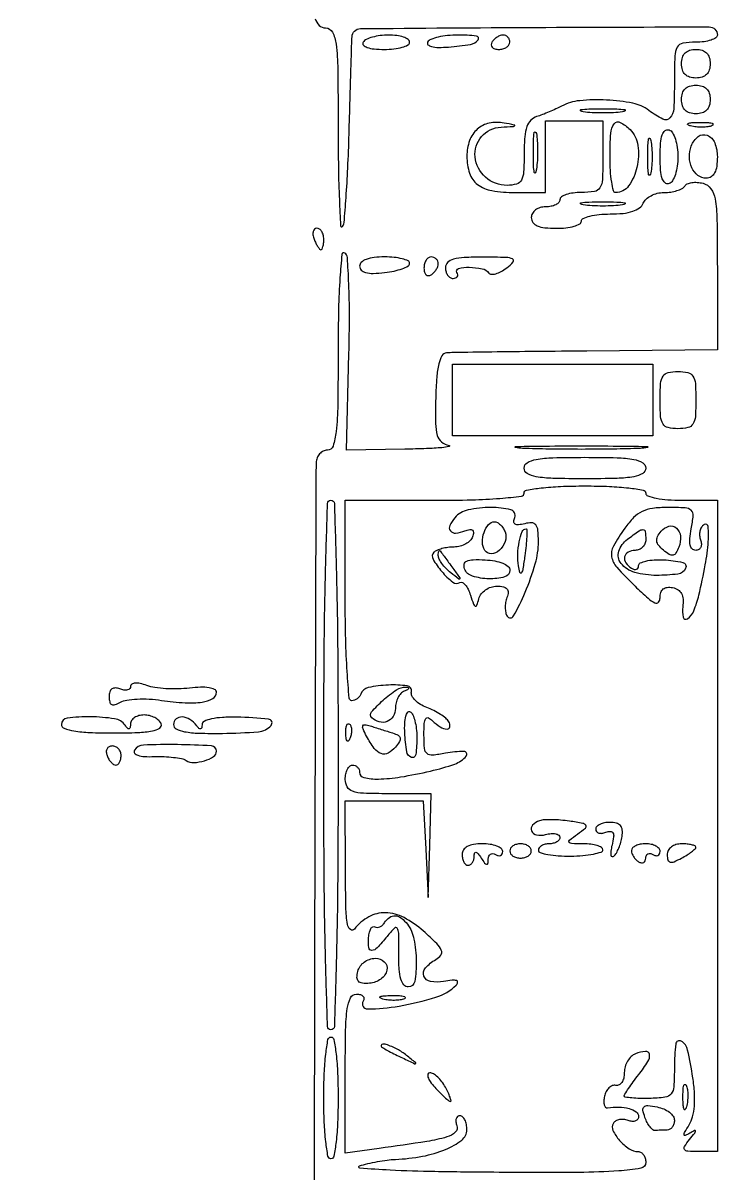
# Model space of a CAD drawing. Extents: x 23 to 255, y 40 to 184.
# Drawn here: x 208.79 to 217.02, y 123.17 to 136.77 of the extents above; entities that cross this region are included whole.
import ezdxf

# ---------------------------------------------------------------- set-up
doc = ezdxf.new("R2010")
doc.units = 0
doc.header["$MEASUREMENT"] = 0

msp = doc.modelspace()

# ---------------------------------------------------------------- linework, layer by layer
for points in [[(207.919475, 175.632891, 0.000007), (191.762556, 175.634099, 0.00002), (173.0434, 175.634494, 0.000013), (151.49745, 175.633531)], [(212.245354, 136.822307, 0.145518), (212.290899, 136.74383, 0.191328), (212.36715, 136.713565, -0.282619), (212.447886, 136.663994, -0.086813), (212.491438, 136.521235, -0.027963), (212.51126, 136.225831, -0.002772), (212.5152, 135.5151, 0.003916), (212.518773, 135.058913, 0.006961), (212.529887, 134.683346, 0.00275), (212.545044, 134.37431, 0.648645), (212.565198, 134.366598, 0.177379), (212.586048, 134.41155, 0.002595), (212.609234, 134.708218, 0.006734), (212.629899, 135.056071, 0.004349), (212.644896, 135.459348, -0.000168), (212.656632, 135.866548, -0.000243), (212.667312, 136.226856, -0.000125), (212.676594, 136.53238, -0.003924), (212.679498, 136.60785, -0.398019), (212.780391, 136.705074, -0.001098), (214.841596, 136.719691, -0.001097), (216.902688, 136.725263, -0.414363), (216.999, 136.629, -0.254951), (216.981271, 136.596491, -0.06271), (216.924446, 136.569251, -0.048861), (216.842427, 136.550556, -0.031626), (216.7452, 136.5444, 0.041432), (216.590209, 136.531535, 0.230406), (216.524086, 136.484475, 0.11737), (216.496251, 136.382179, 0.008002), (216.4914, 136.0791, -0.012854), (216.483134, 135.757616, -0.169537), (216.438901, 135.649175, -0.343702), (216.356049, 135.633626, -0.042768), (216.19032, 135.738009, 0.11425), (216.000297, 135.822879, 0.03577), (215.68871, 135.860773, 0.036159), (215.371396, 135.853546, 0.099149), (215.157802, 135.789176, -0.014122), (215.09081, 135.755807, -0.0088), (215.010563, 135.720329, -0.008828), (214.93014, 135.688111, -0.015807), (214.86285, 135.664931, 0.127359), (214.792341, 135.621361, 0.108362), (214.746646, 135.546506, 0.064597), (214.721864, 135.426212, 0.01854), (214.7148, 135.235755, -0.01275), (214.709061, 135.010732, -0.108473), (214.682553, 134.91386, -0.207791), (214.624838, 134.867393, -0.067124), (214.513659, 134.8524, -0.182269), (214.25835, 134.948668, -0.188468), (214.134624, 135.188032, -0.208875), (214.211189, 135.429278, -0.203184), (214.441462, 135.540721, 0.001594), (214.587227, 135.548456, 0.223234), (214.602106, 135.556497, 0.548833), (214.598545, 135.565736, 0.002552), (214.477493, 135.589515, 0.098819), (214.302413, 135.58809, 0.131602), (214.16096, 135.516799, 0.125686), (214.069767, 135.381246, 0.085744), (214.038, 135.197361, 0.078706), (214.070042, 134.995069, 0.153212), (214.163851, 134.863175, 0.121752), (214.33386, 134.790052, 0.040993), (214.60482, 134.7678), (214.9686, 134.7678), (214.9686, 135.1908), (214.9686, 135.6138), (215.307, 135.6138), (215.6454, 135.6138), (215.6454, 135.1908, -0.009722), (215.640136, 134.920081, -0.126045), (215.61156, 134.8242, -0.222479), (215.545508, 134.77973, -0.0387), (215.3916, 134.7678, 0.031626), (215.294373, 134.761644, 0.048861), (215.212354, 134.742949, 0.06271), (215.155529, 134.715709, 0.254951), (215.1378, 134.6832, -0.191087), (215.124985, 134.650893, -0.088204), (215.088098, 134.623451, -0.068025), (215.033354, 134.604834, -0.048028), (214.9686, 134.5986, 0.072314), (214.903508, 134.589136, 0.08892), (214.84875, 134.561587, 0.10214), (214.812361, 134.520409, 0.130775), (214.7994, 134.4717, 0.164293), (214.818526, 134.415065, 0.129352), (214.8699, 134.375014, 0.075863), (214.959799, 134.351728, 0.025511), (215.0955, 134.3448, 0.027026), (215.208958, 134.350937, 0.042582), (215.304621, 134.369651, 0.052312), (215.371965, 134.39677, 0.277684), (215.3916, 134.4294, -0.296883), (215.412931, 134.462158, -0.043345), (215.491785, 134.489149, -0.037396), (215.601949, 134.507876, -0.023412), (215.732655, 134.514, 0.02532), (215.88457, 134.521698, 0.053428), (215.999896, 134.546039, 0.074685), (216.079506, 134.585865, 0.148946), (216.122406, 134.6409, -0.117307), (216.155623, 134.689457, -0.065417), (216.214801, 134.730523, -0.059626), (216.289426, 134.758348, -0.059514), (216.368558, 134.7678, 0.035724), (216.447615, 134.773456, 0.040172), (216.521929, 134.790318, 0.044055), (216.581626, 134.814961, 0.135236), (216.613391, 134.844458, -0.15438), (216.643791, 134.870634, -0.064046), (216.696529, 134.885606, -0.054994), (216.761677, 134.888137, -0.046215), (216.829884, 134.876891, -0.174543), (216.922768, 134.813157, -0.114867), (216.973165, 134.692302, -0.037982), (216.994766, 134.454044, -0.003622), (216.999, 133.869633), (216.999, 132.9066), (215.45505, 132.893714, 0.000474), (214.855071, 132.888138, 0.000709), (214.330898, 132.882027, 0.000288), (213.881433, 132.875891, 0.015575), (213.796251, 132.872023, 0.249081), (213.742599, 132.83803, 0.071242), (213.705267, 132.743347, 0.040645), (213.680913, 132.584457, 0.011975), (213.669351, 132.338068, 0.008781), (213.667732, 132.037312, 0.065563), (213.688055, 131.896286, 0.154881), (213.737586, 131.820912, 0.121774), (213.8265, 131.779081, -0.804858), (213.826748, 131.76532, -0.036697), (213.742987, 131.751798, -0.012588), (213.559036, 131.740467, -0.004919), (213.304602, 131.733721), (212.613504, 131.7222), (212.642985, 132.862995, 0.006232), (212.649003, 133.313018, 0.010553), (212.641391, 133.689862, 0.005215), (212.625344, 133.999783, 0.243408), (212.593833, 134.052388, 0.554538), (212.560121, 134.035724, 0.007567), (212.536884, 133.759593, 0.011863), (212.520345, 133.393082, 0.005343), (212.5152, 132.911593, -0.003338), (212.510848, 132.259732, -0.023239), (212.491793, 131.941582, -0.051341), (212.455699, 131.771307, -0.325662), (212.3883, 131.7222, 0.114548), (212.339451, 131.71086, 0.096401), (212.29702, 131.67871, 0.089826), (212.267514, 131.630693, 0.083634), (212.25576, 131.57415, 0.008681), (212.253313, 131.456012, 0.000018), (212.247221, 129.618172, 0.000126), (212.240963, 127.550316, 0.000078), (212.23461, 125.1234), (212.2191, 118.8207)]]:
    msp.add_lwpolyline(points, format="xyb")
for points in [[(212.8113, 136.5444, 0.336396), (212.814519, 136.51077, 0.125298), (212.85684, 136.48322, 0.059005), (212.94105, 136.465281, 0.023007), (213.060107, 136.4598, 0.02657), (213.175481, 136.465935, 0.04194), (213.272754, 136.484651, 0.051215), (213.34136, 136.511756, 0.280045), (213.3612, 136.5444, 0.251914), (213.343719, 136.576895, 0.064068), (213.288113, 136.604149, 0.049716), (213.207703, 136.622841, 0.032276), (213.112393, 136.629, 0.031397), (213.013315, 136.622772, 0.037109), (212.921314, 136.604149, 0.040338), (212.84803, 136.57702, 0.146547)], [(213.573809, 136.546194, 0.354113), (213.577761, 136.515264, 0.133527), (213.618854, 136.492945, 0.057477), (213.702114, 136.483139, 0.021082), (213.820676, 136.487854, 0.017669), (214.080393, 136.518443, 0.19189), (214.169559, 136.570896, 0.588051), (214.149656, 136.617541, 0.026088), (213.930193, 136.629, 0.025158), (213.80959, 136.622928, 0.031933), (213.699607, 136.604676, 0.0334), (213.612697, 136.57826, 0.165326)], [(214.3341, 136.5444, 0.139169), (214.324968, 136.512282, 0.191142), (214.335917, 136.484651, 0.138808), (214.367039, 136.465998, 0.066118), (214.413707, 136.4598, 0.062283), (214.464138, 136.466106, 0.080552), (214.506856, 136.484651, 0.097988), (214.535446, 136.512135, 0.153634), (214.5456, 136.5444, 0.092995), (214.539541, 136.576695, 0.096318), (214.522215, 136.604149, 0.099231), (214.496367, 136.622523, 0.105429), (214.465993, 136.629, 0.089642), (214.431681, 136.622799, 0.053229), (214.394411, 136.604149, 0.051032), (214.360005, 136.576761, 0.06081)], [(216.9144, 136.2906, -0.072254), (216.903669, 136.216731, -0.124864), (216.8721, 136.1637, -0.124864), (216.819069, 136.132131, -0.072254), (216.7452, 136.1214, -0.072254), (216.671331, 136.132131, -0.124864), (216.6183, 136.1637, -0.124864), (216.586731, 136.216731, -0.072254), (216.576, 136.2906, -0.072254), (216.586731, 136.364469, -0.124864), (216.6183, 136.4175, -0.124864), (216.671331, 136.449069, -0.072254), (216.7452, 136.4598, -0.072254), (216.819069, 136.449069, -0.124864), (216.8721, 136.4175, -0.124864), (216.903669, 136.364469, -0.072254)], [(216.9144, 135.8676, -0.072254), (216.903669, 135.793731, -0.124864), (216.8721, 135.7407, -0.124864), (216.819069, 135.709131, -0.072254), (216.7452, 135.6984, -0.072254), (216.671331, 135.709131, -0.124864), (216.6183, 135.7407, -0.124864), (216.586731, 135.793731, -0.072254), (216.576, 135.8676, -0.072254), (216.586731, 135.941469, -0.124864), (216.6183, 135.9945, -0.124864), (216.671331, 136.026069, -0.072254), (216.7452, 136.0368, -0.072254), (216.819069, 136.026069, -0.124864), (216.8721, 135.9945, -0.124864), (216.903669, 135.941469, -0.072254)], [(215.87805, 135.722405, -0.023547), (215.772112, 135.711427, -0.014044), (215.6454, 135.707867, -0.014044), (215.518688, 135.711427, -0.023547), (215.41275, 135.722405, -0.124239), (215.38209, 135.735279, -0.664672), (215.385123, 135.747296, -0.03126), (215.478686, 135.755536, -0.006336), (215.6454, 135.757648, -0.006336), (215.812114, 135.755536, -0.03126), (215.905677, 135.747296, -0.664672), (215.90871, 135.735279, -0.124239)], [(215.96688, 135.51228, -0.164133), (216.059823, 135.324702, -0.089776), (216.048306, 135.065498, -0.099131), (215.95019, 134.846433, -0.242621), (215.79768, 134.7678, -0.343937), (215.771103, 134.788534, -0.021776), (215.749881, 134.892056, -0.024631), (215.734879, 135.028639, -0.015039), (215.73, 135.1908, -0.016002), (215.738875, 135.468021, -0.143733), (215.780073, 135.581056, -0.372269), (215.852011, 135.597371, -0.074052)], [(216.5337, 135.1908, -0.035123), (216.525926, 135.080264, -0.045361), (216.502636, 134.981283, -0.052495), (216.468635, 134.906484, -0.181326), (216.42795, 134.87355, -0.257896), (216.381406, 134.882166, -0.14123), (216.34758, 134.93136, -0.063026), (216.32779, 135.031103, -0.017497), (216.3222, 135.1908, -0.017497), (216.32779, 135.350497, -0.063026), (216.34758, 135.45024, -0.14123), (216.381406, 135.499434, -0.257896), (216.42795, 135.50805, -0.181326), (216.468635, 135.475116, -0.052495), (216.502636, 135.400317, -0.045361), (216.525926, 135.301336, -0.035123)], [(216.93716, 135.558308, -0.06278), (216.886574, 135.544901, -0.030339), (216.819649, 135.540006, -0.029507), (216.748299, 135.543337, -0.037336), (216.68336, 135.555173, -0.087174), (216.650732, 135.570091, -0.597527), (216.652216, 135.583637, -0.080377), (216.69713, 135.593872, -0.012823), (216.7875, 135.597307, -0.014395), (216.878878, 135.595805, -0.052471), (216.936155, 135.587144, -0.333666), (216.947056, 135.573435, -0.31318)], [(214.860107, 135.043913, -0.075924), (214.846893, 135.001442, -0.720633), (214.834798, 135.003039, -0.040183), (214.826073, 135.081811, -0.006817), (214.823597, 135.2331, -0.00738), (214.825426, 135.385133, -0.030832), (214.833506, 135.47627, -0.49082), (214.845861, 135.483151, -0.248898), (214.858953, 135.466913, -0.031163), (214.870462, 135.377725, -0.015827), (214.874352, 135.264617, -0.015659), (214.870996, 135.147247, -0.022548)], [(216.212705, 135.00045, -0.142433), (216.199275, 134.974222, -0.611425), (216.186812, 134.977846, -0.039503), (216.178247, 135.054468, -0.008087), (216.176042, 135.1908, -0.008087), (216.178247, 135.327132, -0.039503), (216.186812, 135.403754, -0.611425), (216.199275, 135.407378, -0.142433), (216.212705, 135.38115, -0.029693), (216.224119, 135.29446, -0.017887), (216.227829, 135.1908, -0.017887), (216.224119, 135.08714, -0.029693)], [(216.999, 135.1908, -0.033318), (216.991459, 135.077758, -0.084893), (216.967054, 134.999583, -0.13052), (216.926018, 134.953872, -0.14594), (216.869445, 134.937, -0.162513), (216.770126, 134.970157, -0.122729), (216.697131, 135.060029, -0.105627), (216.667959, 135.18608, -0.096135), (216.691194, 135.3177, -0.134888), (216.773745, 135.429842, -0.271144), (216.878925, 135.444505, -0.20314), (216.967655, 135.354619, -0.094808)], [(215.87805, 134.622605, -0.023547), (215.772112, 134.611627, -0.014044), (215.6454, 134.608067, -0.014044), (215.518688, 134.611627, -0.023547), (215.41275, 134.622605, -0.124239), (215.38209, 134.635479, -0.664672), (215.385123, 134.647496, -0.03126), (215.478686, 134.655736, -0.006336), (215.6454, 134.657848, -0.006336), (215.812114, 134.655736, -0.03126), (215.905677, 134.647496, -0.664672), (215.90871, 134.635479, -0.124239)], [(212.230806, 134.2179, 0.02136), (212.251882, 134.169292, 0.030395), (212.274965, 134.128277, 0.030693), (212.296989, 134.09837, 0.222225), (212.312751, 134.091, 0.289661), (212.325605, 134.099129, 0.046727), (212.336233, 134.128277, 0.039339), (212.343591, 134.16927, 0.024748), (212.346, 134.2179, 0.062722), (212.339889, 134.266421, 0.08088), (212.321929, 134.307523, 0.098158), (212.295307, 134.335029, 0.152681), (212.264055, 134.3448, 0.184534), (212.236934, 134.334438, 0.147206), (212.220486, 134.307523, 0.100118), (212.218158, 134.266491, 0.055937)], [(212.769, 133.896488, 0.203909), (212.788664, 133.850275, 0.12998), (212.840476, 133.821452, 0.069314), (212.930471, 133.811443, 0.022147), (213.0651, 133.821143, 0.023639), (213.178551, 133.839858, 0.036185), (213.274221, 133.86769, 0.040335), (213.342966, 133.899723, 0.269801), (213.3612, 133.931056, 0.293555), (213.34247, 133.960209, 0.044904), (213.274221, 133.984268, 0.038291), (213.178574, 134.000944, 0.024025), (213.0651, 134.0064, 0.027724), (212.940025, 133.99946, 0.061218), (212.847127, 133.977399, 0.095031), (212.789409, 133.942414, 0.212195)], [(213.5304, 133.874507, 0.066118), (213.536598, 133.827839, 0.138808), (213.555251, 133.796717, 0.191142), (213.582882, 133.785768, 0.139169), (213.615, 133.7949, 0.06081), (213.647361, 133.820805, 0.051032), (213.674749, 133.855211, 0.053229), (213.693399, 133.892481, 0.089642), (213.6996, 133.926793, 0.105429), (213.693123, 133.957167, 0.099231), (213.674749, 133.983015, 0.096318), (213.647295, 134.000341, 0.092995), (213.615, 134.0064, 0.153634), (213.582735, 133.996246, 0.097988), (213.555251, 133.967656, 0.080552), (213.536706, 133.924938, 0.062283)], [(213.7842, 133.8795, 0.06887), (213.790913, 133.830997, 0.085131), (213.810518, 133.789877, 0.099915), (213.839628, 133.762382, 0.140337), (213.873793, 133.7526, 0.084241), (213.90477, 133.757856, 0.163004), (213.924411, 133.773079, 0.181082), (213.929721, 133.795757, 0.106729), (213.920299, 133.822315, -0.504658), (213.939205, 133.869491, -0.067986), (214.064058, 133.884436, -0.048116), (214.217075, 133.867105, -0.182312), (214.296789, 133.816056, 0.233875), (214.326831, 133.800767, 0.072886), (214.378424, 133.807734, 0.055423), (214.441946, 133.83388, 0.036604), (214.508289, 133.876816, 0.046152), (214.585551, 133.947334, 0.509214), (214.578363, 133.982216, 0.100804), (214.502153, 133.999631, 0.004418), (214.22835, 134.003709, 0.012876), (214.007301, 133.999356, 0.056873), (213.878927, 133.978761, 0.122379), (213.810024, 133.939654, 0.205578)], [(216.7452, 132.3144, -0.016149), (216.738855, 132.117997, -0.124134), (216.710831, 132.03099, -0.201266), (216.651156, 131.988839, -0.05449), (216.5337, 131.976, -0.05449), (216.416244, 131.988839, -0.201266), (216.356569, 132.03099, -0.124134), (216.328545, 132.117997, -0.016149), (216.3222, 132.3144, -0.016149), (216.328545, 132.510803, -0.124134), (216.356569, 132.59781, -0.201266), (216.416244, 132.639961, -0.05449), (216.5337, 132.6528, -0.05449), (216.651156, 132.639961, -0.201266), (216.710831, 132.59781, -0.124134), (216.738855, 132.510803, -0.016149)], [(216.08955, 131.743859, -0.006428), (215.771816, 131.734973, -0.003776), (215.3916, 131.732102, -0.003776), (215.011384, 131.734973, -0.006428), (214.69365, 131.743859, -0.041169), (214.609962, 131.754213, -0.883896), (214.610768, 131.763988, -0.008506), (214.891059, 131.770661, -0.001698), (215.3916, 131.77236, -0.001698), (215.892141, 131.770661, -0.008506), (216.172432, 131.763988, -0.883896), (216.173238, 131.754213, -0.041169)], [(216.153, 131.5107, -0.266366), (216.116521, 131.447083, -0.088943), (216.012, 131.408682, -0.037256), (215.812986, 131.388675, -0.00643), (215.4339, 131.3838, -0.00643), (215.054814, 131.388675, -0.037256), (214.8558, 131.408682, -0.088943), (214.751279, 131.447083, -0.266366), (214.7148, 131.5107, -0.266366), (214.751279, 131.574317, -0.088943), (214.8558, 131.612718, -0.037256), (215.054814, 131.632725, -0.00643), (215.4339, 131.6376, -0.00643), (215.812986, 131.632725, -0.037256), (216.012, 131.612718, -0.088943), (216.116521, 131.574317, -0.266366)], [(216.153, 131.2146, 0.322437), (216.176735, 131.181621, 0.031449), (216.277256, 131.154851, 0.03053), (216.41386, 131.136109, 0.01883), (216.576, 131.13), (216.999, 131.13), (216.999, 127.2807), (216.999, 123.4314), (216.777141, 123.4314, -0.013947), (216.6486, 123.434986, -0.223284), (216.611304, 123.455127, -0.315137), (216.610371, 123.491405, -0.024168), (216.671391, 123.57454, 0.005591), (216.731711, 123.650625, 0.152387), (216.74055, 123.674346, 0.579028), (216.730463, 123.680887, 0.016831), (216.675504, 123.650287, -0.024864), (216.619533, 123.620289, -0.519211), (216.605512, 123.628234, -0.15804), (216.611968, 123.657654, -0.007186), (216.666041, 123.747074, 0.078054), (216.706755, 123.842716, 0.042128), (216.727512, 123.969362, 0.035067), (216.728768, 124.123605, 0.021726), (216.709698, 124.303855, 0.018423), (216.648101, 124.631751, 0.208771), (216.571651, 124.735692, 0.53947), (216.507219, 124.703412, 0.029065), (216.491151, 124.430443, -0.013682), (216.484619, 124.197606, -0.155824), (216.452237, 124.112753, -0.197249), (216.379791, 124.072461, -0.024159), (216.195051, 124.059553, -0.011197), (216.081619, 124.05966, -0.018559), (215.986106, 124.06544, -0.013031), (215.911022, 124.07477, -0.371021), (215.8992, 124.088509, -0.142948), (215.905705, 124.110796, -0.006686), (215.949251, 124.177071, -0.010589), (216.004306, 124.254868, -0.007369), (216.069585, 124.340421, 0.024814), (216.178884, 124.494529, 0.18396), (216.196739, 124.581085, 0.399987), (216.150662, 124.616069, 0.063786), (216.029749, 124.586607, 0.101834), (215.979827, 124.554652, 0.06679), (215.937549, 124.500744, 0.063256), (215.908951, 124.434098, 0.069863), (215.8992, 124.364655, -0.057753), (215.89176, 124.300459, -0.089845), (215.869612, 124.249495, -0.121641), (215.83679, 124.219554, -0.177944), (215.798474, 124.21395, 0.147163), (215.757534, 124.210451, 0.098084), (215.717701, 124.184748, 0.082052), (215.685012, 124.140704, 0.065044), (215.664946, 124.08484, 0.041556), (215.657422, 124.028118, 0.078301), (215.662364, 123.982312, 0.12908), (215.67832, 123.954476, 0.246388), (215.702221, 123.946809, -0.047544), (215.835281, 123.957173, -0.063338), (215.95517, 123.939814, -0.083761), (216.039544, 123.900357, -0.246369), (216.0684, 123.845349, -0.154099), (216.058382, 123.813616, -0.15229), (216.031919, 123.793207, -0.114223), (215.991717, 123.788064, -0.066643), (215.944209, 123.799354, 0.067256), (215.892966, 123.811466, 0.072515), (215.841694, 123.809055, 0.081121), (215.798241, 123.793013, 0.126082), (215.769615, 123.765456, 0.25644), (215.765257, 123.680916, 0.06736), (215.842838, 123.5638, 0.064064), (215.955768, 123.464098, 0.149937), (216.062357, 123.4314, -0.138775), (216.096923, 123.421618, -0.100075), (216.126374, 123.394123, -0.085667), (216.146204, 123.353, -0.069717), (216.153, 123.3045, -0.362265), (216.094114, 123.233892, -0.028697), (215.83363, 123.201642, -0.015611), (215.363108, 123.185364, -0.002013), (214.35525, 123.186033, -0.003314), (213.65715, 123.193935, -0.007508), (213.129285, 123.211342, -0.008145), (212.772211, 123.234322, -0.821601), (212.769, 123.2622, -0.020219), (212.865328, 123.288808, -0.01246), (212.9805, 123.312653, -0.012489), (213.095728, 123.33057, -0.021804), (213.192, 123.338839, 0.036249), (213.512023, 123.375657, 0.051445), (213.786374, 123.457471, 0.064455), (213.977547, 123.56727, 0.234334), (214.038, 123.689177, 0.047626), (214.031963, 123.752411, 0.067617), (214.013929, 123.805866, 0.087784), (213.987351, 123.841898, 0.192357), (213.956055, 123.8544, 0.167312), (213.928573, 123.844939, 0.150747), (213.911317, 123.820168, 0.107848), (213.90775, 123.782467, 0.061549), (213.918828, 123.737867, -0.305346), (213.901088, 123.660819, -0.117028), (213.800794, 123.603555, -0.033312), (213.565396, 123.551114, -0.003426), (213.00165, 123.468364), (212.5998, 123.412188), (212.5998, 124.352394, -0.00431), (212.604263, 124.870208, -0.030543), (212.623917, 125.120681, -0.07771), (212.662975, 125.249459, -0.287882), (212.731693, 125.2926, -0.066118), (212.778361, 125.286402, -0.138808), (212.809483, 125.267749, -0.191142), (212.820432, 125.240118, -0.139169), (212.8113, 125.208, 0.590988), (212.862759, 125.116852, 0.040414), (213.235677, 125.151061, 0.031925), (213.671883, 125.256002, 0.120547), (213.9111, 125.399349, 0.150583), (213.928154, 125.431162, 0.38916), (213.915694, 125.451526, 0.09717), (213.862884, 125.456064, 0.016788), (213.76305, 125.441834, -0.084976), (213.607191, 125.44096, -0.272266), (213.530523, 125.50496, -0.272621), (213.549246, 125.602982, -0.08509), (213.670361, 125.700919, 0.110468), (213.729716, 125.754063, 0.264328), (213.735624, 125.810845, 0.095911), (213.681758, 125.888842, 0.010506), (213.522311, 126.038621, 0.06304), (213.294338, 126.197014, 0.113902), (213.075421, 126.253958, 0.133237), (212.87725, 126.206037, 0.103653), (212.708241, 126.061137, -0.419858), (212.660238, 126.055334, -0.188222), (212.624989, 126.116333, -0.032932), (212.607585, 126.318051, -0.00424), (212.602491, 126.75195), (212.5998, 127.5768), (213.061235, 127.5768), (213.522669, 127.5768), (213.552265, 127.00575), (213.58186, 126.4347), (213.59843, 127.04805), (213.615, 127.6614), (213.1074, 127.6614, -0.008455), (212.813702, 127.666367, -0.072107), (212.6844, 127.6896, -0.188641), (212.622868, 127.740868, -0.12648), (212.5998, 127.8306, -0.048028), (212.606034, 127.895354, -0.068025), (212.624651, 127.950098, -0.088204), (212.652093, 127.986985, -0.191087), (212.6844, 127.9998, -0.099038), (212.716687, 127.993341, -0.097945), (212.744149, 127.974949, -0.097945), (212.762541, 127.947487, -0.099038), (212.769, 127.9152, 0.353713), (212.820605, 127.851379, 0.057109), (212.991462, 127.83479, 0.037413), (213.254216, 127.859057, 0.014993), (213.608546, 127.92973, 0.027416), (213.893599, 128.012214, 0.135046), (214.029961, 128.1065, 0.638502), (214.004035, 128.161694, 0.048178), (213.7842, 128.13939, -0.022534), (213.630545, 128.1158, -0.207031), (213.567537, 128.135361, -0.19755), (213.536989, 128.195291, -0.020335), (213.5304, 128.357235, -0.013751), (213.53412, 128.492483, -0.123367), (213.55155, 128.548731, -0.380205), (213.582893, 128.558363, -0.089464), (213.63192, 128.52432, 0.054009), (213.721901, 128.45193, 0.127813), (213.803068, 128.425452, 0.392748), (213.836042, 128.452523, 0.173842), (213.823275, 128.512618, 0.084307), (213.788234, 128.552426, 0.026977), (213.724174, 128.598825, 0.026052), (213.64599, 128.643675, 0.026357), (213.563863, 128.67996, -0.047105), (213.487454, 128.717575, -0.060565), (213.426252, 128.766321, -0.073695), (213.38842, 128.818197, -0.172324), (213.381731, 128.865092, 0.431413), (213.331946, 128.935573, 0.046519), (213.109316, 128.946329, 0.041549), (212.872353, 128.915892, 0.257855), (212.7831, 128.838317, -0.081095), (212.766518, 128.808839, -0.066716), (212.740403, 128.783853, -0.067782), (212.709104, 128.766968, -0.090085), (212.67735, 128.7612, -0.39018), (212.645711, 128.790323, -0.004341), (212.622335, 129.105368, -0.010359), (212.605296, 129.486585, -0.005987), (212.5998, 129.9456), (212.5998, 131.13), (213.6573, 131.13, 0.006171), (214.096109, 131.135416, 0.013787), (214.429275, 131.152842, 0.008841), (214.681783, 131.177543, 0.380863), (214.7148, 131.2146, -0.362465), (214.744274, 131.249916, -0.015687), (214.915725, 131.275562, -0.019442), (215.14466, 131.293508, -0.009838), (215.4339, 131.2992, -0.009838), (215.72314, 131.293508, -0.019442), (215.952075, 131.275562, -0.015687), (216.123526, 131.249916, -0.362465)], [(212.5152, 127.9998, -0.001852), (212.510177, 126.643295, -0.004904), (212.493478, 125.6733, -0.001303), (212.470815, 124.908539, -0.404804), (212.4306, 124.8696, -0.404804), (212.390385, 124.908539, -0.001303), (212.367722, 125.6733, -0.004904), (212.351023, 126.643295, -0.001852), (212.346, 127.9998, -0.001852), (212.351023, 129.356305, -0.004904), (212.367722, 130.3263, -0.001303), (212.390385, 131.091061, -0.404804), (212.4306, 131.13, -0.404804), (212.470815, 131.091061, -0.001303), (212.493478, 130.3263, -0.004904), (212.510177, 129.356305, -0.001852)], [(213.895035, 130.924297, 0.071735), (213.835456, 130.832808, 0.280154), (213.842701, 130.768557, 0.259815), (213.904766, 130.742037, 0.065551), (214.015515, 130.76861, -0.046948), (214.071186, 130.784172, -0.211698), (214.103232, 130.776382, -0.251759), (214.115532, 130.748971, -0.063357), (214.105573, 130.699331, -0.11722), (214.076994, 130.653535, -0.067887), (214.024832, 130.614378, -0.061921), (213.95825, 130.587422, -0.061769), (213.887039, 130.577559, 0.030104), (213.814305, 130.572135, 0.03077), (213.743289, 130.558025, 0.03234), (213.683521, 130.538064, 0.099936), (213.648228, 130.514628, 0.338234), (213.637424, 130.43393, 0.047914), (213.740483, 130.288026, 0.047279), (213.870437, 130.163123, 0.316106), (213.955088, 130.158143, -0.273985), (213.98404, 130.158686, -0.090703), (214.017944, 130.130301, -0.060541), (214.05171, 130.077845, -0.035004), (214.079649, 130.008098, 0.008492), (214.115814, 129.901828, 0.211888), (214.136655, 129.880014, 0.429945), (214.156003, 129.888689, 0.01906), (214.180071, 129.96675, -0.100018), (214.20812, 130.023318, -0.075281), (214.258532, 130.07131, -0.072543), (214.322939, 130.10368, -0.080391), (214.391654, 130.1148, -0.046674), (214.468835, 130.10758, -0.165007), (214.511594, 130.083458, -0.202837), (214.525782, 130.042018, -0.074142), (214.512077, 129.980266, 0.049211), (214.496211, 129.922505, 0.043492), (214.491048, 129.860281, 0.045919), (214.496559, 129.803002, 0.091729), (214.512985, 129.760729, 0.57124), (214.589851, 129.762327, 0.028339), (214.72684, 130.04209, 0.02896), (214.846833, 130.380473, 0.070835), (214.884, 130.641506, 0.023054), (214.877819, 130.775481, 0.141752), (214.852852, 130.83913, 0.228249), (214.804768, 130.863345, 0.068482), (214.72113, 130.853342, -0.034565), (214.647749, 130.839483, -0.172357), (214.607515, 130.84864, -0.270094), (214.592595, 130.877436, -0.079381), (214.603281, 130.928075, 0.449688), (214.557061, 131.01712, 0.063124), (214.324369, 131.045353, 0.051051), (214.051517, 131.01595, 0.161629)], [(215.904961, 130.79969, 0.027467), (215.770373, 130.586847, 0.172686), (215.749348, 130.462072, 0.141063), (215.809796, 130.338622, 0.016352), (216.0261, 130.1148, 0.009641), (216.179312, 129.971926, 0.0744), (216.260969, 129.918113, 0.32946), (216.302722, 129.926679, 0.185049), (216.3222, 129.977508, -0.076864), (216.331834, 130.039809, -0.146472), (216.360108, 130.081339, -0.145416), (216.406718, 130.100683, -0.075357), (216.47025, 130.097768, -0.09304), (216.533926, 130.0722, -0.129971), (216.575324, 130.027308, -0.107225), (216.593947, 129.960743, -0.050082), (216.590266, 129.870817, 0.091045), (216.59528, 129.747344, 0.537513), (216.64501, 129.7285, 0.139378), (216.721304, 129.824877, 0.039992), (216.780445, 130.0078, 0.012329), (216.856118, 130.366162, 0.02727), (216.892036, 130.643217, 0.042455), (216.890206, 130.818179, 0.555771), (216.84261, 130.841817, 0.115306), (216.811832, 130.811176, 0.081848), (216.793032, 130.766043, 0.075496), (216.788795, 130.713627, 0.074226), (216.800246, 130.661991, -0.075422), (216.810654, 130.614523, -0.123805), (216.803287, 130.574281, -0.152273), (216.779514, 130.547697, -0.135551), (216.743676, 130.5378, -0.199596), (216.701797, 130.555211, -0.144784), (216.677526, 130.600152, -0.076545), (216.673268, 130.677715, -0.024865), (216.69021, 130.7916, 0.025113), (216.713593, 130.949328, 0.237042), (216.689678, 131.011258, 0.173232), (216.620285, 131.040084, 0.012665), (216.410446, 131.0454, 0.031978), (216.233373, 131.034064, 0.081325), (216.110355, 130.997332, 0.086108), (216.009628, 130.924775, 0.039015)], [(214.48922, 130.755485, -0.174872), (214.49148, 130.64345, -0.127498), (214.422673, 130.538361, -0.1714), (214.326293, 130.497843, -0.275597), (214.249535, 130.537743, -0.136622), (214.221862, 130.633255, -0.084804), (214.240436, 130.749271, -0.093554), (214.293494, 130.843127, -0.220919), (214.364694, 130.8762, -0.130094), (214.398028, 130.867378, -0.063181), (214.433532, 130.84074, -0.056265), (214.465694, 130.801655, -0.052476)], [(214.72264, 130.47435, -0.005736), (214.7, 130.319874, -0.098981), (214.68238, 130.272244, -0.65496), (214.665567, 130.274623, -0.027883), (214.648337, 130.353603, -0.048881), (214.639757, 130.493266, -0.041124), (214.657293, 130.640515, -0.040502), (214.69192, 130.760173, -0.31157), (214.737457, 130.7916, -0.419189), (214.747289, 130.7816, -0.007429), (214.744641, 130.698408, -0.013721), (214.737038, 130.596005, -0.008125)], [(216.153, 130.6647, -0.099038), (216.143312, 130.61627, -0.097945), (216.115723, 130.575077, -0.097945), (216.07453, 130.547488, -0.099038), (216.0261, 130.5378, 0.125162), (215.943794, 130.516869, 0.222397), (215.903128, 130.461683, 0.200209), (215.917484, 130.390052, 0.106457), (215.9838, 130.3263, 0.075597), (216.016154, 130.312519, 0.152682), (216.043549, 130.313924, 0.18699), (216.061679, 130.329955, 0.11984), (216.0684, 130.357593, -0.289735), (216.088142, 130.388803, -0.053871), (216.155256, 130.412174, -0.042995), (216.250768, 130.425784, -0.026692), (216.364079, 130.426036, -0.041269), (216.589402, 130.395744, -0.475738), (216.624411, 130.326234, -0.259761), (216.533557, 130.258452, -0.033184), (216.28142, 130.2417, -0.068414), (216.022724, 130.277263, -0.156054), (215.860009, 130.384531, -0.253954), (215.833906, 130.527206, -0.155133), (215.93652, 130.669655, -0.007569), (216.073748, 130.76837, -0.159158), (216.121384, 130.78273, -0.370913), (216.146951, 130.7597, -0.031806)], [(216.543932, 130.576259, -0.04313), (216.510158, 130.506805, -0.211081), (216.475347, 130.482166, -0.190709), (216.431218, 130.490061, -0.034716), (216.362456, 130.539497, -0.046316), (216.304485, 130.597455, -0.143237), (216.282718, 130.647755, -0.151481), (216.292066, 130.700071, -0.053861), (216.334491, 130.76411, -0.156612), (216.426708, 130.822877, -0.25209), (216.515105, 130.801505, -0.192473), (216.562621, 130.705454, -0.111839)], [(213.871589, 130.3263, -0.001613), (213.952563, 130.215158, -0.268706), (213.954026, 130.200788, -0.484056), (213.944068, 130.198292, -0.002253), (213.84765, 130.273209, -0.033687), (213.790994, 130.324158, -0.036088), (213.74309, 130.381161, -0.038743), (213.709676, 130.435747, -0.118513), (213.6996, 130.477659, -0.025033), (213.70119, 130.509388, -0.081051), (213.706632, 130.529695, -0.280207), (213.714619, 130.535168, -0.262974), (213.723539, 130.53075, 0.006866), (213.73897, 130.508685, 0.000676), (213.776904, 130.456152, 0.000854), (213.822311, 130.393671, 0.000677)], [(214.545221, 130.30515, -0.337804), (214.483775, 130.223977, -0.074867), (214.299176, 130.201371, -0.067631), (214.102226, 130.233692, -0.230632), (214.009851, 130.319931, -0.150967), (214.006143, 130.375396, -0.236637), (214.036231, 130.411287, -0.09703), (214.111719, 130.427769, -0.018082), (214.25422, 130.425681, -0.03176), (214.36948, 130.412447, -0.053769), (214.462627, 130.385132, -0.07274), (214.524706, 130.348097, -0.22469)], [(210.0618, 128.930961, -0.189989), (210.051425, 128.904643, -0.145781), (210.024523, 128.888871, -0.0978), (209.983498, 128.886992, -0.054352), (209.9349, 128.899806, 0.07871), (209.881016, 128.911252, 0.17081), (209.840951, 128.899465, 0.165357), (209.816263, 128.864777, 0.07283), (209.808, 128.808347, 0.05552), (209.814965, 128.745815, 0.226322), (209.837992, 128.71657, 0.200906), (209.877534, 128.71411, 0.043977), (209.94105, 128.742651, -0.091056), (210.015453, 128.768019, -0.025196), (210.138827, 128.779974, -0.024564), (210.282444, 128.779557, -0.023495), (210.4275, 128.76515, 0.020676), (210.705456, 128.735959, 0.052597), (210.907847, 128.744426, 0.089858), (211.033095, 128.786788, 0.272837), (211.077, 128.861259, 0.29638), (211.055711, 128.894019, 0.066697), (210.988733, 128.913647, 0.045929), (210.887819, 128.919717, 0.02273), (210.75975, 128.909816, -0.025092), (210.624328, 128.899988, -0.020795), (210.479777, 128.90278, -0.021293), (210.347301, 128.916538, -0.051684), (210.25215, 128.940766, 0.03119), (210.175324, 128.963712, 0.069952), (210.114815, 128.969064, 0.124697), (210.076557, 128.957247, 0.261505)], [(213.29775, 128.874371, 0.113869), (213.257284, 128.846071, 0.064373), (213.223064, 128.796603, 0.059088), (213.199877, 128.734733, 0.060204), (213.192, 128.66955, -0.137509), (213.165381, 128.574589, -0.163928), (213.094535, 128.51501, -0.16056), (213.000868, 128.509773, -0.131462), (212.913598, 128.560202, -0.392877), (212.911093, 128.628409, -0.032899), (213.046418, 128.765811, -0.034845), (213.206963, 128.88979, -0.15973), (213.3189, 128.920906, -0.073853), (213.34311, 128.916173, -0.43965), (213.347585, 128.905643, -0.166027), (213.333973, 128.891195, -0.02565)], [(209.244, 128.480655, 0.315229), (209.276206, 128.434648, 0.046435), (209.392373, 128.404178, 0.031074), (209.577895, 128.385266, 0.01009), (209.853628, 128.37995, 0.008259), (210.148772, 128.385092, 0.037702), (210.319245, 128.4038, 0.090002), (210.405706, 128.436759, 0.363182), (210.422676, 128.48625, 0.114714), (210.395303, 128.526709, 0.065758), (210.346974, 128.560936, 0.060277), (210.286209, 128.584119, 0.061093), (210.221949, 128.592, 0.064111), (210.160624, 128.584104, 0.081129), (210.108463, 128.560936, 0.097326), (210.073315, 128.526584, 0.148724), (210.060505, 128.48625, -0.038639), (210.0567, 128.443851, -0.295633), (210.043825, 128.429796, -0.27556), (210.024835, 128.435328, -0.035331), (209.997055, 128.469759, 0.205737), (209.873287, 128.54679, 0.034122), (209.587181, 128.570501, 0.033425), (209.31088, 128.556022, 0.379722)], [(210.5694, 128.480114, 0.281006), (210.601371, 128.427719, 0.073643), (210.698632, 128.394621, 0.03827), (210.868733, 128.376783, 0.00965), (211.147298, 128.374364, 0.017776), (211.572516, 128.394008, 0.193854), (211.722709, 128.469297, 0.608638), (211.694008, 128.543224, 0.022977), (211.3167, 128.56628, 0.018157), (211.146755, 128.562672, 0.03952), (211.017615, 128.54493, 0.054799), (210.932211, 128.516151, 0.288309), (210.906505, 128.476474, -0.050147), (210.902347, 128.440066, -0.303729), (210.889355, 128.427541, -0.245702), (210.870079, 128.433598, -0.037725), (210.843055, 128.4651, 0.09473), (210.763628, 128.538838, 0.126814), (210.670302, 128.568434, 0.191788), (210.599256, 128.544561, 0.220382)], [(213.4458, 128.333207, -0.029262), (213.433532, 128.123771, -0.478688), (213.381629, 128.091166, -0.278912), (213.326456, 128.15737, -0.024891), (213.303671, 128.382213, -0.0238), (213.303266, 128.493783, -0.05157), (213.315813, 128.578513, -0.099398), (213.338276, 128.625229, -0.387294), (213.367121, 128.630641, -0.152679), (213.397497, 128.5956, -0.038164), (213.422688, 128.523211, -0.035429), (213.440016, 128.43202, -0.029245)], [(212.657591, 128.322338, -0.054073), (212.638848, 128.287087, -0.470617), (212.62343, 128.285628, -0.168741), (212.611474, 128.310311, -0.018894), (212.606479, 128.37345, -0.028489), (212.607409, 128.432347, -0.077125), (212.616776, 128.472954, -0.208169), (212.632397, 128.488397, -0.296942), (212.650913, 128.484487, -0.126455), (212.667261, 128.456829, -0.060344), (212.673958, 128.415772, -0.05415), (212.670792, 128.368603, -0.051402)], [(213.159228, 128.379499, -0.046265), (213.224928, 128.351737, -0.225329), (213.248265, 128.320081, -0.19069), (213.240418, 128.278107, -0.03277), (213.191942, 128.21123, -0.094131), (213.106125, 128.14035, -0.220324), (213.024997, 128.134748, -0.143703), (212.942934, 128.197162, -0.035944), (212.852097, 128.341008, -0.016355), (212.809795, 128.426672, -0.191264), (212.808039, 128.463203, -0.358609), (212.830916, 128.477298, -0.041861), (212.893942, 128.463196, -0.000292), (212.95312, 128.444606, -0.000164), (213.025024, 128.421947, -0.000163), (213.097645, 128.399009, -0.000267)], [(209.782817, 128.1126, 0.044257), (209.803924, 128.069443, 0.051299), (209.831438, 128.032935, 0.058716), (209.860884, 128.007872, 0.148033), (209.887551, 127.9998, 0.177811), (209.911002, 128.008412, 0.092286), (209.930949, 128.032935, 0.072367), (209.944455, 128.069443, 0.05251), (209.949, 128.1126, 0.091714), (209.941034, 128.155662, 0.095919), (209.918234, 128.192265, 0.099465), (209.884225, 128.21676, 0.10688), (209.844266, 128.2254, 0.119919), (209.807799, 128.216526, 0.149753), (209.783012, 128.192265, 0.132315), (209.774224, 128.155675, 0.084957)], [(210.108111, 128.17549, 0.311113), (210.109793, 128.141658, 0.152362), (210.146738, 128.115533, 0.065098), (210.225505, 128.100949, 0.022665), (210.341126, 128.100053, -0.018705), (210.457348, 128.100073, -0.020442), (210.569831, 128.091268, -0.020387), (210.664825, 128.075961, -0.08849), (210.717673, 128.055034, 0.14683), (210.810165, 128.030231, 0.066039), (210.935475, 128.050642, 0.070023), (211.042412, 128.100096, 0.254759), (211.077, 128.163574, 0.396999), (211.016892, 128.227346, 0.011709), (210.614776, 128.241713, 0.012877), (210.212319, 128.236297, 0.249495)], [(214.897534, 127.341611, 0.122413), (214.814542, 127.288957, 0.301761), (214.802515, 127.221198, 0.252346), (214.862771, 127.173855, 0.10725), (214.9686, 127.178313, -0.040966), (215.033431, 127.189701, -0.070464), (215.088098, 127.187037, -0.106581), (215.124472, 127.171583, -0.24384), (215.1378, 127.14588, -0.162267), (215.128051, 127.116631, -0.096244), (215.100523, 127.091725, -0.077596), (215.059434, 127.074899, -0.058511), (215.0109, 127.0692, 0.057292), (214.962363, 127.06362, 0.076588), (214.921277, 127.047124, 0.095566), (214.89374, 127.022717, 0.165234), (214.884, 126.994048, 0.327117), (214.905259, 126.96503, 0.031078), (214.995831, 126.942474, 0.03027), (215.118769, 126.927473, 0.018584), (215.2647, 126.924009, 0.017303), (215.410631, 126.931024, 0.028073), (215.533569, 126.948194, 0.02727), (215.625092, 126.971507, 0.327744), (215.6454, 126.999161, 0.266985), (215.629897, 127.026124, 0.05725), (215.578522, 127.048626, 0.045512), (215.504958, 127.064112, 0.029139), (215.41773, 127.0692, -0.006455), (215.274178, 127.071053, -0.254781), (215.247639, 127.086417, -0.37789), (215.252084, 127.111479, -0.010325), (215.347576, 127.184378, 0.018158), (215.438469, 127.256046, 0.374705), (215.443274, 127.28789, 0.209557), (215.40853, 127.311173, 0.007887), (215.25038, 127.336939, 0.016262), (215.145667, 127.348844, 0.016863), (215.041663, 127.353732, 0.01681), (214.951642, 127.351898, 0.06704)], [(215.5608, 127.241055, 0.174314), (215.570628, 127.213721, 0.149496), (215.596264, 127.19679, 0.104627), (215.635312, 127.193723, 0.059145), (215.681527, 127.205438, -0.08483), (215.73603, 127.216324, -0.296349), (215.765196, 127.19851, -0.149591), (215.772467, 127.150174, -0.023565), (215.753636, 127.054733, 0.024202), (215.739595, 126.983087, 0.078754), (215.740176, 126.934857, 0.281227), (215.754463, 126.918487, 0.268859), (215.776089, 126.92333, 0.078028), (215.805182, 126.960094, 0.030082), (215.83377, 127.018743, 0.028891), (215.857659, 127.087224, 0.031619), (215.872649, 127.15598, 0.06214), (215.87475, 127.232865, 0.154179), (215.852921, 127.284103, 0.154421), (215.805649, 127.313456, 0.062395), (215.729469, 127.323, 0.046616), (215.664912, 127.316968, 0.066578), (215.610347, 127.298929, 0.086691), (215.573532, 127.272357, 0.195601)], [(213.9816, 126.9423, 0.053595), (213.986819, 126.893751, 0.073362), (214.002309, 126.852677, 0.093122), (214.025198, 126.825103, 0.17482), (214.0521, 126.8154, 0.147423), (214.079089, 126.823534, 0.097529), (214.102271, 126.846464, 0.081573), (214.118134, 126.880721, 0.064744), (214.123895, 126.92115, -0.066727), (214.129535, 126.959636, -0.405416), (214.145369, 126.968737, -0.167501), (214.169956, 126.952609, -0.021149), (214.2072, 126.9, 0.016439), (214.247588, 126.841794, 0.187072), (214.270846, 126.827166, 0.415341), (214.285852, 126.837339, 0.044036), (214.290505, 126.883843, -0.082797), (214.297366, 126.922221, -0.159098), (214.316271, 126.946696, -0.180162), (214.344081, 126.953533, -0.109974), (214.3764, 126.9423, 0.082592), (214.408726, 126.929059, 0.161196), (214.436149, 126.931691, 0.182303), (214.454377, 126.949579, 0.108972), (214.461, 126.979607, 0.237201), (214.443734, 127.013955, 0.070496), (214.390588, 127.042882, 0.053927), (214.313105, 127.062662, 0.035563), (214.2213, 127.0692, 0.037322), (214.117348, 127.06143, 0.084621), (214.0427, 127.036853, 0.124534), (213.998015, 126.996484, 0.148148)], [(214.5456, 126.9846, 0.148195), (214.555377, 126.952337, 0.098894), (214.582877, 126.924851, 0.082425), (214.623986, 126.906319, 0.064853), (214.6725, 126.9, 0.064853), (214.721014, 126.906319, 0.082425), (214.762123, 126.924851, 0.098894), (214.789623, 126.952337, 0.148195), (214.7994, 126.9846, 0.148195), (214.789623, 127.016863, 0.098894), (214.762123, 127.044349, 0.082425), (214.721014, 127.062881, 0.064853), (214.6725, 127.0692, 0.064853), (214.623986, 127.062881, 0.082425), (214.582877, 127.044349, 0.098894), (214.555377, 127.016863, 0.148195)], [(215.9838, 126.989593, 0.089642), (215.990001, 126.955281, 0.053229), (216.008651, 126.918011, 0.051032), (216.036039, 126.883605, 0.06081), (216.0684, 126.8577, 0.088621), (216.100701, 126.844919, 0.167455), (216.128149, 126.848558, 0.177706), (216.14645, 126.867991, 0.101261), (216.153, 126.9, -0.101261), (216.15955, 126.932009, -0.177706), (216.177851, 126.951442, -0.167455), (216.205299, 126.955081, -0.088621), (216.2376, 126.9423, 0.082592), (216.269926, 126.929059, 0.161196), (216.297349, 126.931691, 0.182303), (216.315577, 126.949579, 0.108972), (216.3222, 126.979607, 0.182172), (216.309312, 127.013806, 0.09101), (216.272498, 127.042882, 0.070927), (216.217742, 127.062582, 0.050979), (216.153, 127.0692, 0.045091), (216.088234, 127.063347, 0.064972), (216.033503, 127.045815, 0.084925), (215.99652, 127.020011, 0.200667)], [(216.4068, 126.939323, 0.067049), (216.415, 126.878447, 0.275318), (216.440757, 126.853686, 0.158653), (216.487674, 126.857746, 0.0226), (216.576, 126.9, 0.016854), (216.640815, 126.937551, 0.02397), (216.695498, 126.975504, 0.021557), (216.73633, 127.009742, 0.210508), (216.7452, 127.029877, 0.305107), (216.734935, 127.045133, 0.039496), (216.695498, 127.057649, 0.03519), (216.640848, 127.066356, 0.021917), (216.576, 127.0692, 0.072129), (216.510109, 127.059645, 0.09192), (216.455504, 127.031815, 0.10511), (216.419607, 126.989771, 0.124952)], [(213.335093, 126.11745, -0.113761), (213.411923, 125.9437, -0.044305), (213.438632, 125.680782, -0.043754), (213.420746, 125.441994, -0.367461), (213.344486, 125.3772, -0.226031), (213.293503, 125.401488, -0.099814), (213.258014, 125.46922, -0.0548), (213.23749, 125.585852, -0.017503), (213.232254, 125.762168, 0.004029), (213.231561, 126.014632, 0.143138), (213.214667, 126.070201, 0.482233), (213.181671, 126.073267, 0.021035), (213.093839, 125.973668, -0.017024), (212.976139, 125.838023, -0.196344), (212.913453, 125.808946, -0.401098), (212.877427, 125.840312, -0.041706), (212.87642, 125.963539, -0.037662), (212.885511, 126.023498, -0.076135), (212.903085, 126.067788, -0.136452), (212.925714, 126.089724, -0.269289), (212.949916, 126.089059, 0.139259), (212.977347, 126.081265, 0.100027), (213.008743, 126.087606, 0.085501), (213.039351, 126.107193, 0.069453), (213.064247, 126.13722, -0.099872), (213.122915, 126.199861, -0.174726), (213.190544, 126.218804, -0.148289), (213.262983, 126.190932, -0.066644)], [(213.092453, 125.574527, -0.109671), (213.068595, 125.519632, -0.075008), (213.020699, 125.471042, -0.070048), (212.956871, 125.435923, -0.072573), (212.886596, 125.420338, -0.044158), (212.802049, 125.421599, -0.174895), (212.755969, 125.443827, -0.200521), (212.738357, 125.488017, -0.059882), (212.748413, 125.561411, -0.172367), (212.822778, 125.670777, -0.149641), (212.954279, 125.716582, -0.206184), (213.061042, 125.675349, -0.251905)], [(213.29936, 125.237108, -0.06278), (213.248774, 125.223701, -0.030339), (213.181849, 125.218806, -0.029507), (213.110499, 125.222137, -0.037336), (213.04556, 125.233973, -0.087174), (213.012932, 125.248891, -0.597527), (213.014416, 125.262437, -0.080377), (213.05933, 125.272672, -0.012823), (213.1497, 125.276107, -0.014395), (213.241078, 125.274605, -0.052471), (213.298355, 125.265944, -0.333666), (213.309256, 125.252235, -0.31318)], [(212.5152, 124.0659, -0.009838), (212.509508, 123.77666, -0.019442), (212.491562, 123.547725, -0.015687), (212.465916, 123.376274, -0.362465), (212.4306, 123.3468, -0.362465), (212.395284, 123.376274, -0.015687), (212.369638, 123.547725, -0.019442), (212.351692, 123.77666, -0.009838), (212.346, 124.0659, -0.009838), (212.351692, 124.35514, -0.019442), (212.369638, 124.584075, -0.015687), (212.395284, 124.755526, -0.362465), (212.4306, 124.785, -0.362465), (212.465916, 124.755526, -0.015687), (212.491562, 124.584075, -0.019442), (212.509508, 124.35514, -0.009838)], [(213.02985, 124.669559, 0.052241), (213.053939, 124.652565, 0.005038), (213.116873, 124.61819, 0.006362), (213.193029, 124.57882, 0.004985), (213.2766, 124.537992, 0.001053), (213.419439, 124.470334, 0.260205), (213.433091, 124.471276, 0.508695), (213.433564, 124.480431, 0.001461), (213.32388, 124.568833, 0.047554), (213.21303, 124.641524, 0.038854), (213.08279, 124.697776, 0.186537), (213.033978, 124.695882, 0.551243)], [(213.6573, 124.1928, 0.009734), (213.718303, 124.127975, 0.014065), (213.774892, 124.073302, 0.009676), (213.823555, 124.030562, 0.177154), (213.842588, 124.0236, 0.479972), (213.850113, 124.032985, 0.028282), (213.838705, 124.073302, 0.02586), (213.816653, 124.127879, 0.013923), (213.7842, 124.1928, 0.040155), (213.742551, 124.25754, 0.044735), (213.692418, 124.312298, 0.049756), (213.641651, 124.350144, 0.136127), (213.598912, 124.362, 0.31697), (213.577169, 124.346677, 0.170442), (213.576985, 124.312298, 0.071687), (213.605018, 124.257843, 0.029262)], [(216.634627, 123.96176, -0.087174), (216.619709, 123.929132, -0.597527), (216.606163, 123.930616, -0.080377), (216.595928, 123.97553, -0.012823), (216.592493, 124.0659, -0.014395), (216.593995, 124.157278, -0.052471), (216.602656, 124.214555, -0.333666), (216.616365, 124.225456, -0.31318), (216.631492, 124.21556, -0.06278), (216.644899, 124.164974, -0.030339), (216.649794, 124.098049, -0.029507), (216.646463, 124.026699, -0.037336)], [(216.4914, 123.802238, -0.070593), (216.485053, 123.757509, -0.08621), (216.466549, 123.71958, -0.100221), (216.439061, 123.694222, -0.137189), (216.4068, 123.6852, 0.00623), (216.370075, 123.684742, 0.004667), (216.329643, 123.683357, 0.004718), (216.291596, 123.681338, 0.010757), (216.262938, 123.678925, -0.208433), (216.236072, 123.687398, -0.05042), (216.20345, 123.722167, -0.043289), (216.170968, 123.773259, -0.031372), (216.143642, 123.83494, -0.037187), (216.118826, 123.921248, -0.273476), (216.132108, 123.960244, -0.205131), (216.177078, 123.974352, -0.022058), (216.287504, 123.958252, -0.05249), (216.365494, 123.934659, -0.063708), (216.431505, 123.896345, -0.075635), (216.476247, 123.849896, -0.15515)]]:
    msp.add_lwpolyline(points, format="xyb", close=True)
msp.add_lwpolyline([(216.2376, 132.3144), (216.2376, 131.8914), (215.0532, 131.8914), (213.8688, 131.8914), (213.8688, 132.3144), (213.8688, 132.7374), (215.0532, 132.7374), (216.2376, 132.7374)], close=True)

doc.saveas('drawing.dxf')
